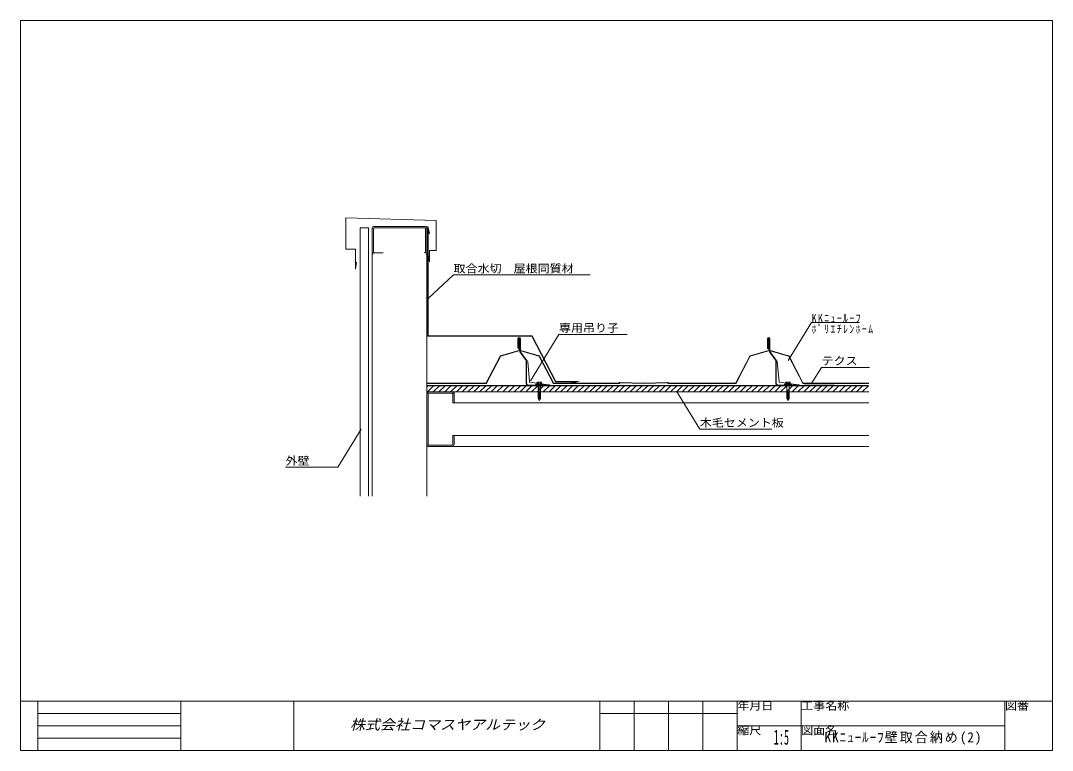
# Model space of a CAD drawing. Units: millimetres, scale not verified. Extents: x -6654 to 3221, y -946 to 390.
# Drawn here: x -4664 to -2774, y -946 to 390 of the extents above; entities that cross this region are included whole.
import ezdxf
from ezdxf.enums import TextEntityAlignment as Align

# ---------------------------------------------------------------- set-up
doc = ezdxf.new("R2010")
doc.units = ezdxf.units.MM
doc.header["$LTSCALE"] = 5
doc.layers.add('0-0_0', color=7, linetype='Continuous', lineweight=18)
doc.layers.add('0-2_LAYER002', color=4, linetype='Continuous', lineweight=18)
doc.styles.add('HG丸ｺﾞｼｯｸM-PRO', font='')
doc.styles.add('ＭＳ ゴシック', font='')
doc.styles.get('HG丸ｺﾞｼｯｸM-PRO').set_extended_font_data('HG丸ｺﾞｼｯｸM-PRO')
doc.styles.get('ＭＳ ゴシック').set_extended_font_data('MS Gothic')

# ---------------------------------------------------------------- blocks, each defined once
blk = doc.blocks.new('GROUP_3(5)')
at = {"layer": '0-2_LAYER002', "color": 3}
blk.add_lwpolyline([(2.323, 6.02), (3.023, 5.643), (3.612, 6.02)], dxfattribs=at)
blk = doc.blocks.new('GROUP_4(6)')
at = {"layer": '0-2_LAYER002', "color": 3}
blk.add_lwpolyline([(6.326, 6.02), (7.14, 5.574), (7.886, 6.02)], dxfattribs=at)
blk = doc.blocks.new('GROUP_5(5)')
at = {"layer": '0-2_LAYER002', "color": 3}
blk.add_lwpolyline([(7.14, -11.62), (7.14, -23.856), (5.082, -27.506), (3.023, -23.721), (3.023, -11.62)], dxfattribs=at)
blk = doc.blocks.new('GROUP_6(5)')
at = {"layer": '0-2_LAYER002', "color": 3}
blk.add_lwpolyline([(3.023, -1.721), (3.023, 0.934), (7.14, 0.934), (7.14, -1.721)], dxfattribs=at)
blk = doc.blocks.new('GROUP_7(5)')
at = {"layer": '0-2_LAYER002', "color": 3}
blk.add_lwpolyline([(8.55, 6.02), (9.198, 5.589), (9.198, 2.34), (0.965, 2.34), (0.965, 5.229), (1.644, 6.02)], close=True, dxfattribs=at)
blk = doc.blocks.new('GROUP_8(5)')
at = {"layer": '0-2_LAYER002', "color": 3}
blk.add_lwpolyline([(11.129, 2.34), (11.551, 1.932), (11.551, 0.934), (-1.387, 0.934), (-1.387, 1.98), (-0.718, 2.34)], close=True, dxfattribs=at)
blk = doc.blocks.new('GROUP_20(2)')
at = {"layer": '0-0_0', "color": 4}
blk.add_line((-200.814, -11.865), (608.545, -11.865), dxfattribs=at)
blk.add_lwpolyline([(608.296, -0.615), (-200.814, -0.615), (-200.814, -11.865)], dxfattribs=at)
blk = doc.blocks.new('GROUP_19(2)')
at = {"layer": '0-0_0', "color": 4}
for p, q in [((-200.814, -2.251), (-199.178, -0.615)), ((-199.821, -11.865), (-188.571, -0.615)), ((-189.215, -11.865), (-177.965, -0.615)), ((-178.608, -11.865), (-167.358, -0.615)), ((-168.001, -11.865), (-156.751, -0.615)), ((-157.395, -11.865), (-146.145, -0.615)), ((-146.788, -11.865), (-135.538, -0.615)), ((-136.182, -11.865), (-124.932, -0.615)), ((-125.575, -11.865), (-114.325, -0.615)), ((-114.968, -11.865), (-103.718, -0.615)), ((-104.362, -11.865), (-93.112, -0.615)), ((-93.755, -11.865), (-82.505, -0.615)), ((-83.149, -11.865), (-71.899, -0.615)), ((-72.542, -11.865), (-61.292, -0.615)), ((-61.935, -11.865), (-50.685, -0.615)), ((-51.329, -11.865), (-40.079, -0.615)), ((-40.722, -11.865), (-29.472, -0.615)), ((-30.115, -11.865), (-18.865, -0.615)), ((-19.509, -11.865), (-8.259, -0.615)), ((-8.902, -11.865), (2.348, -0.615)), ((1.704, -11.865), (12.954, -0.615)), ((12.311, -11.865), (23.561, -0.615)), ((22.918, -11.865), (34.168, -0.615)), ((33.524, -11.865), (44.774, -0.615)), ((44.131, -11.865), (55.381, -0.615)), ((54.737, -11.865), (65.987, -0.615)), ((65.344, -11.865), (76.594, -0.615)), ((75.951, -11.865), (87.201, -0.615)), ((86.557, -11.865), (97.807, -0.615)), ((97.164, -11.865), (108.414, -0.615)), ((107.77, -11.865), (119.02, -0.615)), ((118.377, -11.865), (129.627, -0.615)), ((128.984, -11.865), (140.234, -0.615)), ((139.59, -11.865), (150.84, -0.615)), ((150.197, -11.865), (161.447, -0.615)), ((160.803, -11.865), (172.053, -0.615)), ((171.41, -11.865), (182.66, -0.615)), ((182.017, -11.865), (193.267, -0.615)), ((192.623, -11.865), (203.873, -0.615)), ((203.23, -11.865), (214.48, -0.615)), ((213.836, -11.865), (225.086, -0.615)), ((224.443, -11.865), (235.693, -0.615)), ((235.05, -11.865), (246.3, -0.615)), ((245.656, -11.865), (256.906, -0.615)), ((256.263, -11.865), (267.513, -0.615)), ((266.869, -11.865), (278.119, -0.615)), ((277.476, -11.865), (288.726, -0.615)), ((288.083, -11.865), (299.333, -0.615)), ((298.689, -11.865), (309.939, -0.615)), ((309.296, -11.865), (320.546, -0.615)), ((319.902, -11.865), (331.152, -0.615)), ((330.509, -11.865), (341.759, -0.615)), ((341.116, -11.865), (352.366, -0.615)), ((351.722, -11.865), (362.972, -0.615)), ((362.329, -11.865), (373.579, -0.615)), ((372.935, -11.865), (384.185, -0.615)), ((383.542, -11.865), (394.792, -0.615)), ((394.149, -11.865), (405.399, -0.615)), ((404.755, -11.865), (416.005, -0.615)), ((415.362, -11.865), (426.612, -0.615)), ((425.968, -11.865), (437.218, -0.615)), ((436.575, -11.865), (447.825, -0.615)), ((447.182, -11.865), (458.432, -0.615)), ((457.788, -11.865), (469.038, -0.615)), ((468.395, -11.865), (479.645, -0.615)), ((479.001, -11.865), (490.251, -0.615)), ((489.608, -11.865), (500.858, -0.615)), ((500.215, -11.865), (511.465, -0.615)), ((510.821, -11.865), (522.071, -0.615)), ((521.428, -11.865), (532.678, -0.615)), ((532.034, -11.865), (543.284, -0.615))]:
    blk.add_line(p, q, dxfattribs=at)
at = {"layer": '0-0_0'}
blk.add_blockref('GROUP_20(2)', (0, 0), dxfattribs=at)
blk = doc.blocks.new('GROUP_22(2)')
at = {"layer": '0-0_0'}
blk.add_line((-150.814, -31.865), (608.545, -31.865), dxfattribs=at)
blk.add_lwpolyline([(543.705, -11.74), (-150.814, -11.74), (-150.814, -31.865)], dxfattribs=at)

msp = doc.modelspace()

# ---------------------------------------------------------------- linework, layer by layer
at = {"layer": '0-0_0'}
for p, q in [((-4664.26, -946.271), (-4664.26, 390.229)), ((-4664.26, -946.271), (-4664.26, 390.229)), ((-2774.26, -946.271), (-2774.26, 390.229)), ((-4020.074, 10.921), (-4020.074, -35.079)), ((-3922.074, 12.921), (-4018.074, 12.921)), ((-4017.774, -32.779), (-4017.774, 8.621)), ((-4015.774, 10.621), (-3924.374, 10.621)), ((-3922.374, 8.621), (-3922.374, -32.779)), ((-3920.074, -35.079), (-3920.074, 10.921)), ((-3920.074, -480.468), (-3920.074, 3.52)), ((-4020.074, -35.079), (-4020.074, -480.468)), ((-4000.074, -34.779), (-4015.774, -34.779)), ((-3749.726, -215.852), (-3750.162, -213.103)), ((-3738.265, -232.362), (-3749.592, -216.185)), ((-3748.936, -215.726), (-3749.352, -213.103)), ((-3737.609, -231.903), (-3748.936, -215.726)), ((-3292.563, -215.852), (-3292.999, -213.103)), ((-3281.102, -232.362), (-3292.428, -216.185)), ((-3291.773, -215.726), (-3292.189, -213.103)), ((-3280.446, -231.903), (-3291.773, -215.726)), ((-3738.265, -273.309), (-3738.265, -232.362)), ((-3737.465, -232.362), (-3737.465, -273.309)), ((-3735.292, -234.121), (-3732.119, -271.095)), ((-3281.102, -273.309), (-3281.102, -232.362)), ((-3280.302, -232.362), (-3280.302, -273.309)), ((-3278.129, -234.121), (-3274.956, -271.095)), ((-3733.465, -277.309), (-3694.265, -277.309)), ((-3694.265, -278.109), (-3733.465, -278.109)), ((-3697.265, -276.509), (-3731.254, -272.001)), ((-3714.178, -289.641), (-3714.178, -279.742)), ((-3694.265, -278.109), (-3694.265, -277.309)), ((-3276.302, -277.309), (-3237.102, -277.309)), ((-3237.102, -278.109), (-3276.302, -278.109)), ((-3240.102, -276.509), (-3274.091, -272.001)), ((-3237.102, -278.109), (-3237.102, -277.309)), ((-3920.074, -291.887), (-3920.074, -387.887)), ((-3917.774, -385.587), (-3917.774, -294.187)), ((-3874.374, -289.887), (-3915.774, -289.887)), ((-3915.774, -292.187), (-3874.374, -292.187)), ((-3872.374, -294.187), (-3872.374, -309.887)), ((-3175.555, -289.762), (-3110.715, -289.762)), ((-3872.374, -309.887), (-3870.074, -309.887)), ((-3872.374, -369.887), (-3872.374, -385.587)), ((-3872.374, -369.887), (-3870.074, -369.887)), ((-3870.074, -369.887), (-3870.074, -385.587)), ((-3870.074, -369.887), (-3110.715, -369.887)), ((-3874.374, -387.587), (-3915.774, -387.587)), ((-3915.774, -389.887), (-3874.374, -389.887)), ((-3870.074, -389.887), (-3110.715, -389.887)), ((-4664.26, -856.271), (-2774.26, -856.271)), ((-4632.76, -856.271), (-4632.76, -946.271)), ((-4371.055, -856.271), (-4371.055, -946.271)), ((-4163.494, -856.271), (-4163.494, -946.271)), ((-4163.494, -856.271), (-4163.494, -946.271)), ((-3603.385, -856.271), (-3603.385, -946.271)), ((-3540.385, -946.271), (-3540.385, -856.271)), ((-3477.385, -856.271), (-3477.385, -946.271)), ((-3414.385, -856.271), (-3414.385, -946.271)), ((-3351.385, -856.271), (-3351.385, -946.271)), ((-3234.385, -856.271), (-3234.385, -946.271)), ((-2861.165, -856.271), (-2861.165, -946.271)), ((-4371.055, -878.771), (-4632.76, -878.771)), ((-3603.385, -878.771), (-3351.385, -878.771)), ((-3554.26, -878.771), (-3351.385, -878.771)), ((-4632.76, -901.271), (-4371.055, -901.271)), ((-3351.385, -901.271), (-2861.165, -901.271)), ((-2861.165, -901.271), (-2861.165, -946.271)), ((-4371.055, -923.771), (-4632.76, -923.771))]:
    msp.add_line(p, q, dxfattribs=at)
at = {"layer": '0-0_0', "color": 4}
for p, q in [((-4068.8, 29.302), (-3903.157, 24.302)), ((-4068.8, 29.302), (-4068.8, -28.197)), ((-3903.157, -30.57), (-3903.157, 24.302)), ((-4042.074, 10.921), (-4027.074, 10.921)), ((-4042.074, 10.921), (-4042.074, -480.468)), ((-4027.074, 10.921), (-4027.074, -480.468)), ((-3918.074, 12.921), (-3918.074, -187.771)), ((-3915.397, 0.342), (-3918.074, 12.921)), ((-3917.474, 7.218), (-3917.474, -187.171)), ((-3915.975, 0.173), (-3917.474, 7.218)), ((-3915.975, 0.173), (-3915.397, 0.342)), ((-4050.8, -28.197), (-4068.8, -28.197)), ((-4050.8, -28.197), (-4050.8, -64.684)), ((-3903.157, -30.57), (-3915.474, -30.57)), ((-4048.8, -51.87), (-4050.8, -64.684)), ((-3871.183, -75.637), (-3917.474, -118.859)), ((-3871.183, -75.637), (-3621.183, -75.637)), ((-3257.948, -232.326), (-3215.26, -162.771)), ((-3127.76, -162.771), (-3215.26, -162.771)), ((-3918.074, -187.771), (-3727.758, -187.771)), ((-3917.474, -187.171), (-3727.379, -187.171)), ((-3730.182, -269.326), (-3678.055, -184.391)), ((-3684.223, -271.464), (-3727.73, -187.796)), ((-3727.379, -187.171), (-3683.858, -270.864)), ((-3553.055, -184.391), (-3678.055, -184.391)), ((-3197.059, -244.771), (-3214.651, -273.435)), ((-3197.059, -244.771), (-3109.26, -244.771)), ((-3920.134, -278.109), (-3110.964, -278.109)), ((-3684.223, -271.464), (-3647.825, -271.464)), ((-3683.858, -270.864), (-3642.294, -270.864)), ((-3655.493, -273.15), (-3655.293, -273.748)), ((-3647.857, -271.488), (-3655.488, -273.162)), ((-3642.325, -270.889), (-3655.36, -273.748)), ((-3176.619, -289.887), (-3165.369, -278.637)), ((-3164.948, -289.762), (-3153.698, -278.512)), ((-3154.342, -289.762), (-3143.092, -278.512)), ((-3143.735, -289.762), (-3132.485, -278.512)), ((-3133.128, -289.762), (-3121.878, -278.512)), ((-3122.522, -289.762), (-3111.272, -278.512)), ((-3462.855, -288.429), (-3420.167, -357.984)), ((-4040.721, -358.217), (-4083.409, -427.771)), ((-3288.084, -357.984), (-3420.167, -357.984)), ((-4178.825, -427.771), (-4083.409, -427.771))]:
    msp.add_line(p, q, dxfattribs=at)
at = {"layer": '0-0_0', "color": 1}
for p, q in [((-3753.362, -192.521), (-3753.362, -209.261)), ((-3751.962, -208.472), (-3751.962, -193.409)), ((-3751.362, -209.25), (-3751.362, -193.409)), ((-3751.346, -193.42), (-3750.749, -193.42)), ((-3750.762, -193.409), (-3750.762, -213.103)), ((-3749.379, -192.521), (-3749.379, -213.103)), ((-3748.779, -192.521), (-3748.779, -213.103)), ((-3296.199, -192.521), (-3296.199, -209.261)), ((-3295.599, -192.556), (-3295.599, -209.227)), ((-3294.799, -208.472), (-3294.799, -193.409)), ((-3294.199, -209.25), (-3294.199, -193.409)), ((-3294.182, -193.42), (-3293.585, -193.42)), ((-3293.599, -193.409), (-3293.599, -213.103)), ((-3292.215, -192.437), (-3292.215, -213.103)), ((-3291.615, -192.343), (-3291.615, -213.103)), ((-3785.893, -224.415), (-3811.246, -273.171)), ((-3810.714, -273.448), (-3785.36, -224.691)), ((-3751.487, -214.064), (-3784.913, -223.614)), ((-3784.748, -224.191), (-3751.322, -214.641)), ((-3751.379, -208.499), (-3751.968, -208.499)), ((-3748.218, -214.641), (-3714.793, -224.191)), ((-3714.628, -223.614), (-3748.053, -214.064)), ((-3714.18, -224.691), (-3688.827, -273.448)), ((-3688.295, -273.171), (-3713.648, -224.415)), ((-3328.73, -224.415), (-3354.083, -273.171)), ((-3353.55, -273.448), (-3328.197, -224.691)), ((-3294.324, -214.064), (-3327.75, -223.614)), ((-3327.585, -224.191), (-3294.159, -214.641)), ((-3294.215, -208.499), (-3294.804, -208.499)), ((-3291.055, -214.641), (-3257.629, -224.191)), ((-3257.464, -223.614), (-3290.89, -214.064)), ((-3257.017, -224.691), (-3231.664, -273.448)), ((-3231.131, -273.171), (-3256.485, -224.415)), ((-3920.134, -273.709), (-3812.133, -273.709)), ((-3812.133, -274.309), (-3920.134, -274.309)), ((-3568.541, -273.709), (-3687.407, -273.709)), ((-3568.541, -274.309), (-3687.407, -274.309)), ((-3567.213, -272.796), (-3567.834, -273.417)), ((-3567.41, -273.841), (-3566.789, -273.22)), ((-3522.921, -274.057), (-3566.056, -272.927)), ((-3566.04, -272.327), (-3522.879, -273.458)), ((-3479.717, -272.327), (-3522.879, -273.458)), ((-3479.702, -272.927), (-3522.837, -274.057)), ((-3478.968, -273.22), (-3478.347, -273.841)), ((-3477.923, -273.417), (-3478.544, -272.796)), ((-3477.216, -273.709), (-3354.97, -273.709)), ((-3477.216, -274.309), (-3354.97, -274.309)), ((-3110.964, -273.709), (-3230.244, -273.709)), ((-3230.244, -274.309), (-3110.715, -274.309))]:
    msp.add_line(p, q, dxfattribs=at)
at = {"layer": '0-0_0', "color": 5}
for p, q in [((-3752.762, -209.227), (-3752.762, -192.521)), ((-3751.962, -207.409), (-3752.762, -207.409)), ((-3750.162, -213.103), (-3750.162, -193.409)), ((-3292.999, -213.505), (-3292.999, -193.409))]:
    msp.add_line(p, q, dxfattribs=at)
at = {"layer": '0-0_0', "color": 6}
for p, q in [((-3737.506, -232.512), (-3737.484, -232.512)), ((-3280.342, -232.109), (-3280.321, -232.109))]:
    msp.add_line(p, q, dxfattribs=at)
at = {"layer": '0-0_0', "color": 3}
for p, q in [((-3716.237, -272.379), (-3716.237, -275.681)), ((-3716.237, -289.641), (-3716.237, -279.742)), ((-3712.12, -272.448), (-3712.12, -275.681)), ((-3712.12, -279.742), (-3712.12, -289.641)), ((-3260.76, -272.379), (-3260.76, -275.681)), ((-3260.76, -289.641), (-3260.76, -279.742)), ((-3256.643, -272.448), (-3256.643, -275.681)), ((-3256.643, -279.742), (-3256.643, -289.641)), ((-3173.448, -275.268), (-3228.979, -275.268)), ((-3712.12, -290.832), (-3716.237, -291.558)), ((-3712.12, -291.848), (-3716.237, -292.574)), ((-3712.12, -292.863), (-3716.237, -293.589)), ((-3712.12, -293.879), (-3716.237, -294.605)), ((-3712.12, -294.894), (-3716.237, -295.62)), ((-3712.12, -295.91), (-3716.237, -296.635)), ((-3712.12, -296.925), (-3716.237, -297.651)), ((-3712.12, -297.94), (-3716.237, -298.666)), ((-3712.12, -298.956), (-3716.237, -299.682)), ((-3712.12, -299.971), (-3716.237, -300.697)), ((-3712.12, -300.987), (-3716.237, -301.713)), ((-3712.198, -302.016), (-3715.748, -302.642)), ((-3256.643, -290.832), (-3260.76, -291.558)), ((-3256.643, -291.848), (-3260.76, -292.574)), ((-3256.643, -292.863), (-3260.76, -293.589)), ((-3256.643, -293.879), (-3260.76, -294.605)), ((-3256.643, -294.894), (-3260.76, -295.62)), ((-3256.643, -295.91), (-3260.76, -296.635)), ((-3256.643, -296.925), (-3260.76, -297.651)), ((-3256.643, -297.94), (-3260.76, -298.666)), ((-3256.643, -298.956), (-3260.76, -299.682)), ((-3256.643, -299.971), (-3260.76, -300.697)), ((-3256.643, -300.987), (-3260.76, -301.713)), ((-3256.721, -302.016), (-3260.271, -302.642))]:
    msp.add_line(p, q, dxfattribs=at)
at = {"layer": '0-0_0'}
msp.add_lwpolyline([(-4664.26, 390.229), (-2774.26, 390.229), (-2774.26, -946.271), (-4664.26, -946.271)], close=True, dxfattribs=at)
at = {"layer": '0-0_0', "color": 4}
msp.add_lwpolyline([(-3917.474, -38.497), (-3915.474, -51.311), (-3915.474, -30.57)], dxfattribs=at)
at = {"layer": '0-0_0', "color": 5}
msp.add_lwpolyline([(-3294.799, -207.409), (-3295.599, -207.409), (-3295.599, -193.409)], dxfattribs=at)
at = {"layer": '0-0_0'}
for centre, radius, start, end in [((-4018.074, 10.921), 2, 89.99996, 180.00004), ((-4015.774, 8.621), 2, 89.99996, 180.00004), ((-3924.374, 8.621), 2, 359.99996, 90.00004), ((-3922.074, 10.921), 2, 359.99996, 90.00004), ((-4018.074, -35.079), 2, 179.99996, 270), ((-4015.774, -32.779), 2, 179.99996, 270), ((-3924.374, -32.779), 2, 269.99996, 0.00004), ((-3922.074, -35.079), 2, 269.99996, 0.00004), ((-3748.936, -215.726), 0.8, 189, 215), ((-3291.773, -215.726), 0.8, 189, 215), ((-3737.484, -234.309), 2.2, 4.90482, 90), ((-3281.102, -232.362), 0.8, 0, 35), ((-3280.321, -234.309), 2.2, 4.90482, 90), ((-3733.465, -273.309), 4.8, 180, 270), ((-3733.465, -273.309), 4, 180, 270), ((-3731.123, -271.01), 1, 184.90482, 262.44402), ((-3699.639, -291.437), 15.115, 69.17343, 80.96374), ((-3276.302, -273.309), 4.8, 180, 270), ((-3276.302, -273.309), 4, 180, 270), ((-3273.96, -271.01), 1, 184.90482, 262.44402), ((-3242.475, -291.437), 15.115, 69.17343, 80.96374), ((-3915.774, -294.187), 4.3, 89.99996, 180.00004), ((-3915.774, -294.187), 2, 89.99996, 180.00004), ((-3874.374, -294.187), 4.3, 359.99996, 90.00004), ((-3874.374, -294.187), 2, 359.99996, 90.00004), ((-3915.774, -385.587), 4.3, 179.99996, 270.00004), ((-3915.774, -385.587), 2, 179.99996, 270.00004), ((-3874.374, -385.587), 2, 269.99996, 360), ((-3874.374, -385.587), 4.3, 269.99996, 360)]:
    msp.add_arc(centre, radius, start, end, dxfattribs=at)
at = {"layer": '0-0_0', "color": 1}
for centre, radius, start, end in [((-3751.07, -192.521), 2.292, 0, 180), ((-3751.07, -192.521), 1.692, 360, 180), ((-3751.062, -193.409), 0.9, 359.99995, 179.99995), ((-3293.907, -192.432), 2.293, 2.22413, 182.22413), ((-3293.907, -192.497), 1.693, 2.01925, 182.01925), ((-3293.899, -193.409), 0.9, 359.99995, 179.99995), ((-3784.473, -225.153), 1.6, 105.94502, 152.52499), ((-3784.473, -225.153), 1, 105.94585, 152.52648), ((-3752.058, -209.156), 1.309, 184.63357, 355.36643), ((-3752.058, -209.167), 0.696, 184.94754, 353.14829), ((-3751.762, -213.103), 1, 285.94528, 359.99959), ((-3751.762, -213.103), 1.6, 285.9454, 359.9994), ((-3747.779, -213.103), 1.6, 180, 254.05517), ((-3747.779, -213.103), 1, 180, 254.05472), ((-3715.067, -225.153), 1, 27.47402, 74.05576), ((-3715.067, -225.153), 1.6, 27.47481, 74.05431), ((-3327.31, -225.153), 1.6, 105.94502, 152.52499), ((-3327.31, -225.153), 1, 105.94585, 152.52648), ((-3294.895, -209.156), 1.309, 184.63357, 352.09939), ((-3294.894, -209.167), 0.696, 184.94754, 353.14829), ((-3294.599, -213.103), 1, 285.94528, 359.99959), ((-3294.599, -213.103), 1.6, 285.9454, 359.9994), ((-3290.615, -213.103), 1.6, 180, 254.05517), ((-3290.615, -213.103), 1, 180, 254.05472), ((-3257.904, -225.153), 1, 27.47402, 74.05576), ((-3257.904, -225.153), 1.6, 27.47481, 74.05431), ((-3812.133, -272.709), 1, 269.99976, 332.52479), ((-3812.133, -272.709), 1.6, 269.99989, 332.52541), ((-3687.407, -272.709), 1.6, 207.47459, 270.00039), ((-3687.407, -272.709), 1, 207.47521, 270.00155), ((-3568.541, -272.709), 1, 270, 315), ((-3568.541, -272.709), 1.6, 270, 315), ((-3566.082, -273.927), 1.6, 88.50001, 135), ((-3566.082, -273.927), 1, 88.49998, 135), ((-3522.879, -272.457), 1.6, 268.49998, 271.50002), ((-3479.676, -273.927), 1.6, 45.00031, 91.49999), ((-3479.676, -273.927), 1, 45, 91.50002), ((-3477.216, -272.709), 1.6, 225, 270), ((-3477.216, -272.709), 1, 225.00031, 270), ((-3354.97, -272.709), 1, 269.99976, 332.52479), ((-3354.97, -272.709), 1.6, 269.99989, 332.52541), ((-3230.244, -272.709), 1.6, 207.47459, 270.00039), ((-3230.244, -272.709), 1.6, 207.47459, 270.00039), ((-3230.244, -272.709), 1, 207.47521, 270.00155), ((-3230.244, -272.709), 1, 207.47521, 270.00155)]:
    msp.add_arc(centre, radius, start, end, dxfattribs=at)
at = {"layer": '0-0_0', "color": 6}
msp.add_arc((-3738.265, -232.764), 0.8, 0, 35, dxfattribs=at)

# ---------------------------------------------------------------- block references
at = {"layer": '0-0_0'}
for name, p in [('GROUP_19(2)', (-3719.26, -278.021)), ('GROUP_8(5)', (-3719.26, -278.021)), ('GROUP_7(5)', (-3719.26, -278.021)), ('GROUP_3(5)', (-3719.26, -278.021)), ('GROUP_6(5)', (-3719.26, -278.021)), ('GROUP_4(6)', (-3719.26, -278.021)), ('GROUP_8(5)', (-3263.783, -278.021)), ('GROUP_7(5)', (-3263.783, -278.021)), ('GROUP_3(5)', (-3263.783, -278.021)), ('GROUP_6(5)', (-3263.783, -278.021)), ('GROUP_4(6)', (-3263.783, -278.021)), ('GROUP_22(2)', (-3719.26, -278.021)), ('GROUP_5(5)', (-3719.26, -278.021)), ('GROUP_5(5)', (-3263.783, -278.021))]:
    msp.add_blockref(name, p, dxfattribs=at)

# ---------------------------------------------------------------- texts
at = {"layer": '0-0_0', "style": 'ＭＳ ゴシック'}
for s, height, width, p in [('取合水切\u3000屋根同質材', 14.66, 1.1, (-3871.183, -75.637)), ('専用吊り子', 14.66, 1.1, (-3678.055, -184.391)), ('テクス', 14.66, 1.1, (-3197.059, -244.771)), ('木毛セメント板', 14.66, 1.1, (-3420.167, -357.984)), ('外壁', 14.66, 1.1, (-4178.825, -427.771)), ('年月日', 14.66, 1.1, (-3351.385, -876.271)), ('工事名称', 14.66, 1.1, (-3234.385, -876.271)), ('図番', 14.66, 1.1, (-2861.165, -876.271)), ('縮尺', 14.66, 1.1, (-3351.385, -921.271)), ('図面名', 14.66, 1.1, (-3234.385, -921.271)), ('1:5', 27.49, 0.5, (-3284.654, -944.103))]:
    msp.add_text(s, height=height, dxfattribs=dict(at, width=width)).set_placement(p, align=Align.BOTTOM_LEFT)
at = {"layer": '0-0_0', "color": 3, "style": 'HG丸ｺﾞｼｯｸM-PRO', "oblique": 15, "width": 1.1}
msp.add_text('株式会社コマスヤアルテック', height=18.33, dxfattribs=at).set_placement((-4060.939, -913.771), align=Align.BOTTOM_LEFT)
at = {"layer": '0-0_0', "char_height": 14.66, "attachment_point": 7, "style": 'ＭＳ ゴシック'}
for s, insert in [('\\T1.28;\\W0.9;KKﾆｭｰﾙｰﾌ', (-3215.26, -162.771)), ('\\T1.28;\\W0.9;ﾎﾟﾘｴﾁﾚﾝﾎｰﾑ', (-3215.26, -182.771))]:
    msp.add_mtext(s, dxfattribs=dict(at, insert=insert))
at = {"layer": '0-0_0', "color": 3, "insert": (-3191.525, -936.271), "char_height": 18.33, "attachment_point": 7, "style": 'ＭＳ ゴシック'}
msp.add_mtext('\\T1.16;\\W0.95;KKﾆｭｰﾙｰﾌ壁取合納め(2)', dxfattribs=at)

doc.saveas('drawing.dxf')
